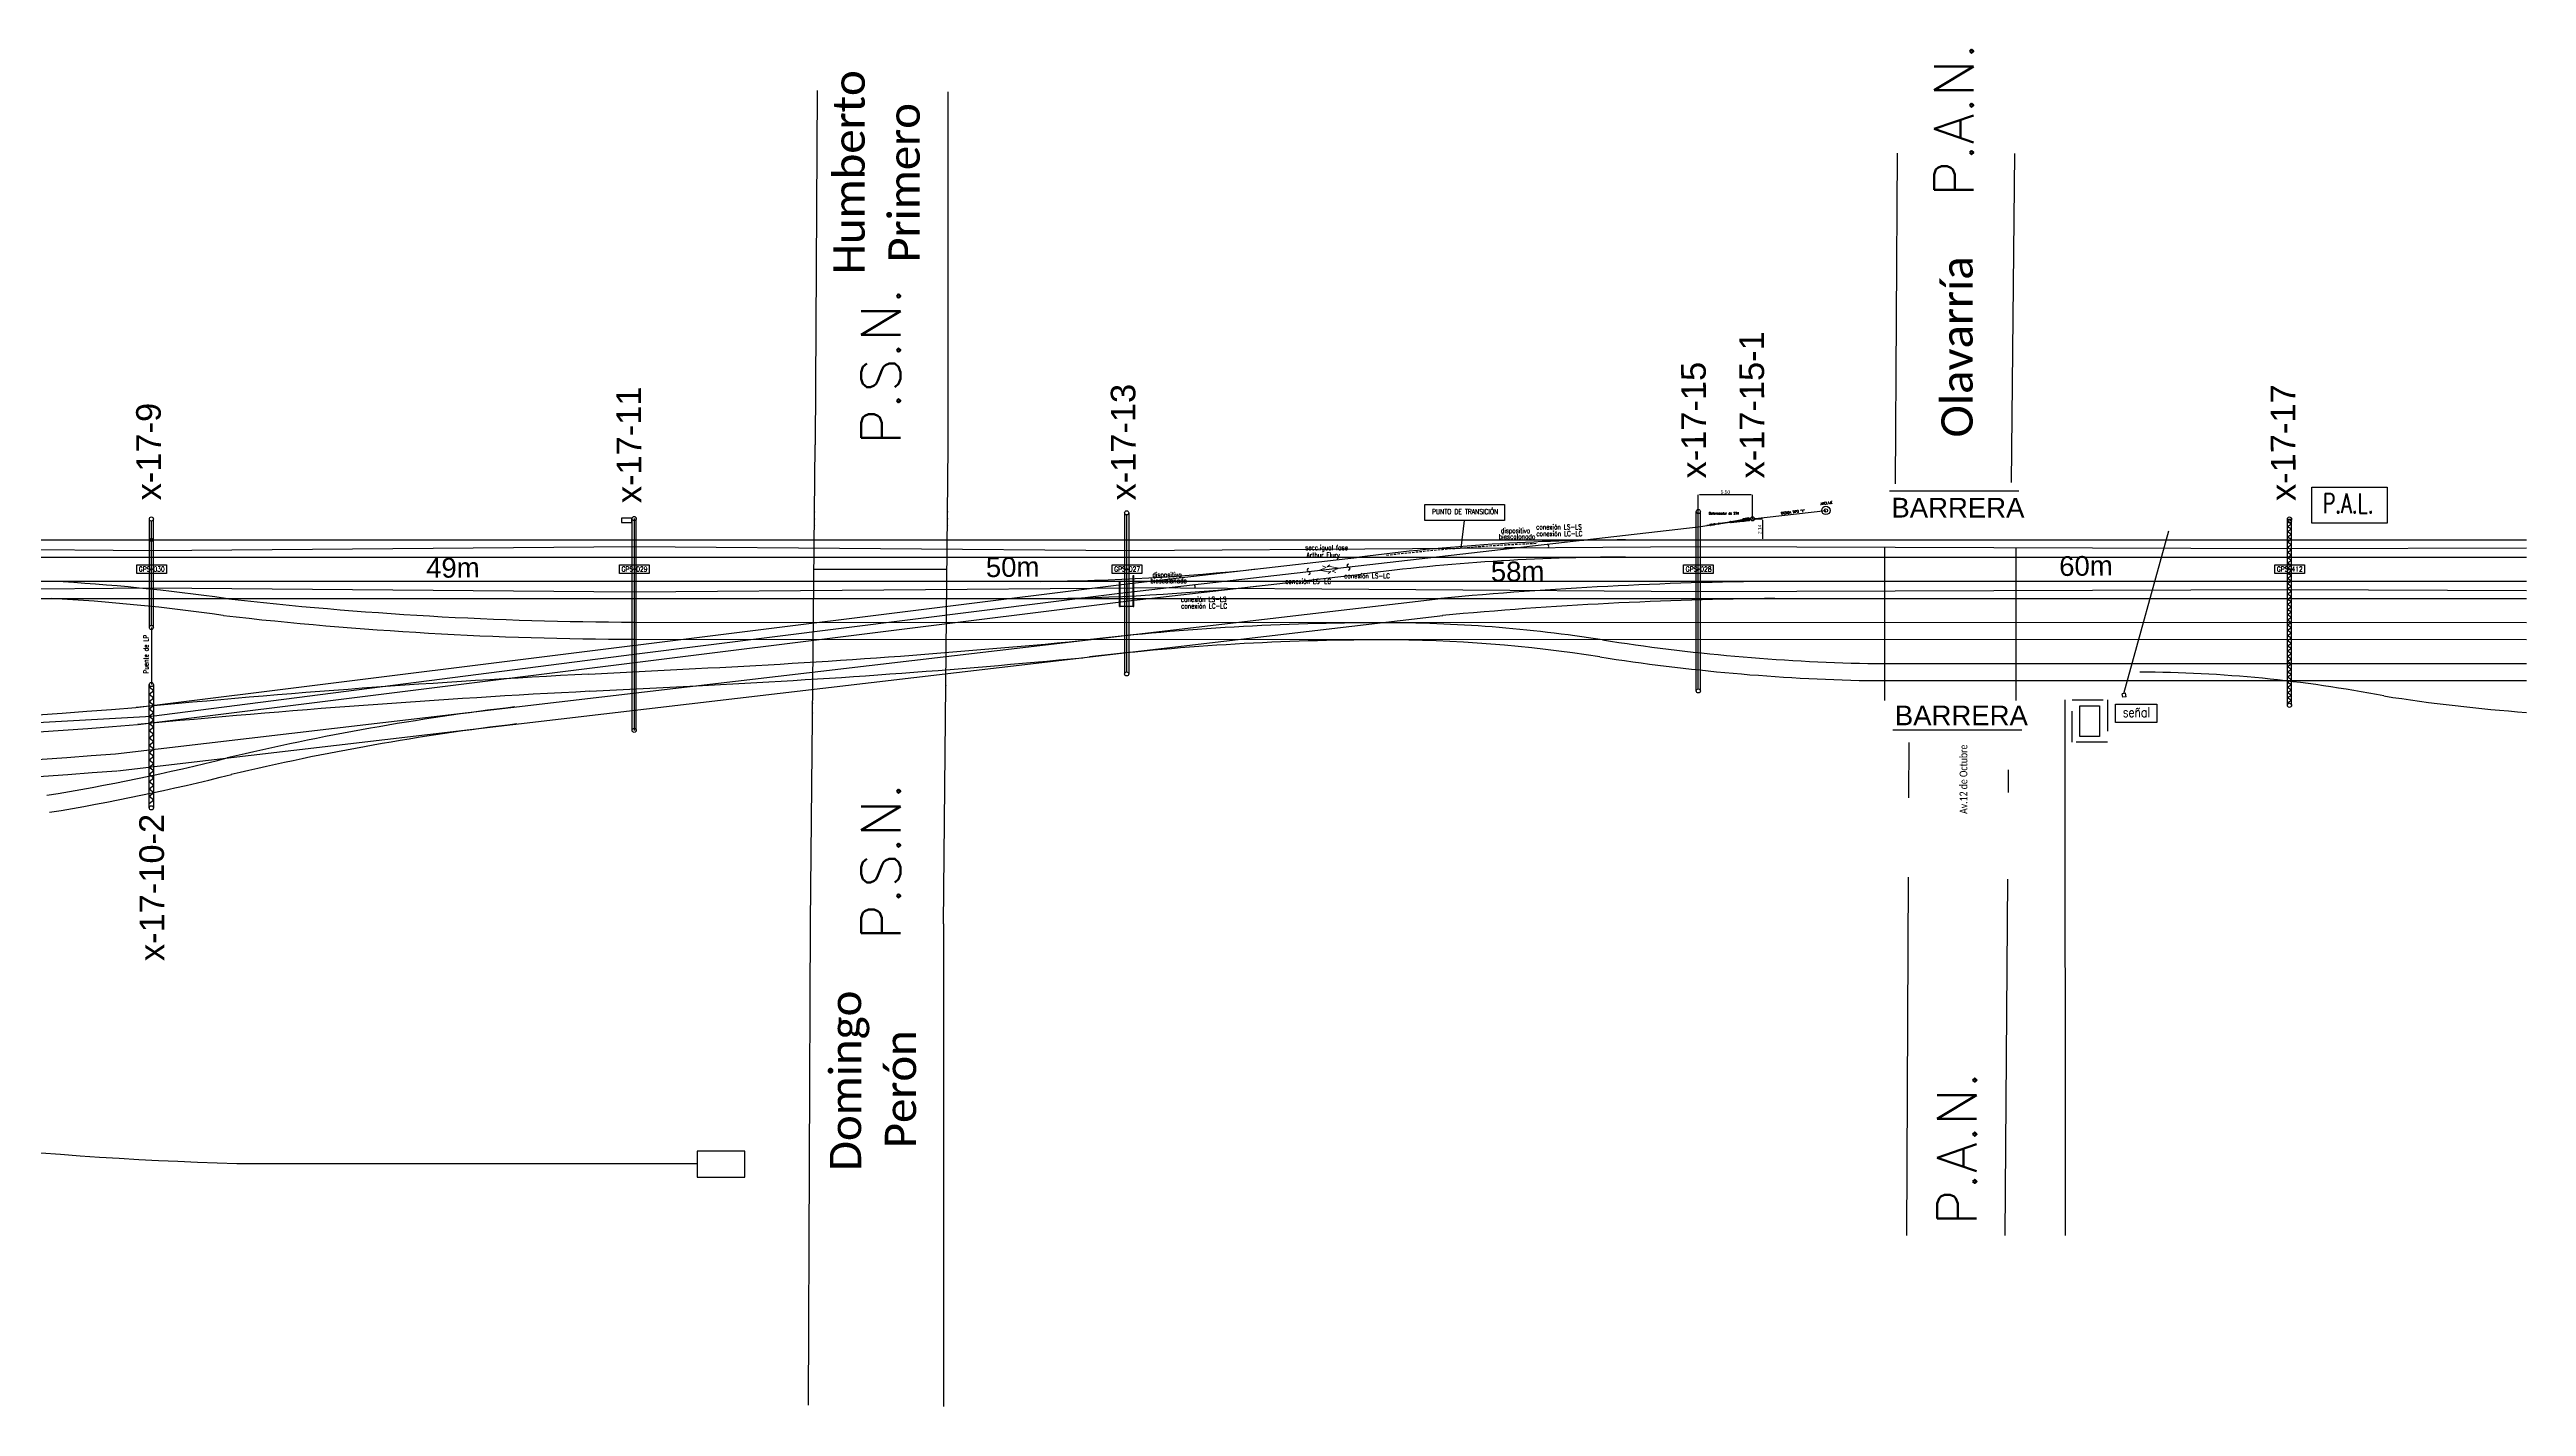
# Model space of a CAD drawing. Header units: millimetres. Extents: x 1074 to 1787, y 968 to 1117.
# Drawn here: x 1535.9 to 1787.3, y 968.3 to 1106 of the extents above; entities that cross this region are included whole.
import ezdxf

# ---------------------------------------------------------------- set-up
doc = ezdxf.new("R2010")
doc.units = ezdxf.units.MM
doc.linetypes.add('HIDDEN', pattern=[0.375, 0.25, -0.125])
doc.linetypes.add('HIDDEN2', pattern=[4.7625, 3.175, -1.5875])
doc.layers.add('02 L d C', color=7, linetype='Continuous', lineweight=5)
doc.layers.add('cotas LC-LS', color=8, linetype='Continuous', lineweight=5)
for name, color, linetype in [('CALLES', 8, 'Continuous'), ('Descargador de sobretensión', 4, 'Continuous'), ('EDIFICIOS', 8, 'Continuous'), ('LINEA_02', 8, 'Continuous'), ('longitud vano', 7, 'Continuous'), ('LS+LC', 20, 'Continuous'), ('n° de postación', 1, 'Continuous'), ('pórticos', 4, 'Continuous'), ('seccionador misma fase', 7, 'Continuous'), ('textos', 7, 'Continuous'), ('Textos catenaria', 7, 'Continuous'), ('VIAS', 3, 'Continuous'), ('vías', 8, 'Continuous')]:
    doc.layers.add(name, color=color, linetype=linetype)
doc.styles.add('progresivas', font='calibri.ttf')
doc.styles.add('ROMANS', font='arial.ttf', dxfattribs={"width": 0.7})
doc.styles.add('SANS', font='sanss___.ttf')
doc.styles.add('SIMPLEX', font='simplex.shx', dxfattribs={"width": 0.75})
doc.linetypes.add('TRACKS', pattern='A,3.81,[130,ltypeshp.shx,S=6.35,R=0,X=0,Y=0],3.81', length=7.62)
doc.linetypes.add('ZIGZAG', pattern='A,0.00254,-5.08,[131,ltypeshp.shx,S=5.08,R=0,X=-5.08,Y=0],-10.16,[131,ltypeshp.shx,S=5.08,R=180,X=5.08,Y=0],-5.08', length=20.32254)
doc.dimstyles.new('COTA-100', dxfattribs={"dimtxt": 0.35, "dimasz": 0.12, "dimexe": 0, "dimexo": 0, "dimgap": 0.09, "dimtad": 1, "dimzin": 0, "dimdsep": 46, "dimtxsty": 'SANS', "dimcen": 0.1, "dimclrd": 256, "dimclre": 256, "dimclrt": 256, "dimazin": 0, "dimtm": 1e-09, "dimtfac": 0.714286, "dimtmove": 2, "dimatfit": 2, "dimfxl": 0, "dimtolj": 1, "dimtzin": 0, "dimarcsym": 0})

# ---------------------------------------------------------------- blocks, each defined once
blk = doc.blocks.new('*D0')
at = {"lineweight": -2, "transparency": 16777216}
for p, q in [((1703.22, 1058.35), (1703.22, 1060.79)), ((1708.6, 1060.79), (1703.34, 1060.79)), ((1708.72, 1058.35), (1708.72, 1060.79))]:
    blk.add_line(p, q, dxfattribs=at)
at = {"transparency": 16777216}
for points in [[(1703.34, 1060.81), (1703.34, 1060.77), (1703.22, 1060.79)], [(1708.6, 1060.81), (1708.6, 1060.77), (1708.72, 1060.79)]]:
    blk.add_solid(points, dxfattribs=at)
at = {"layer": 'Defpoints', "color": 0, "transparency": 16777216}
for p in [(1703.22, 1060.79), (1703.22, 1058.35), (1708.72, 1058.35)]:
    blk.add_point(p, dxfattribs=at)
at = {"transparency": 16777216, "insert": (1705.97, 1061.06), "char_height": 0.35, "attachment_point": 5, "style": 'SANS'}
blk.add_mtext('\\A1;5.50', dxfattribs=at)
blk = doc.blocks.new('*D1')
at = {"lineweight": -2, "transparency": 16777216}
for p, q in [((1708.72, 1058.35), (1709.72, 1058.35)), ((1708.72, 1056.21), (1709.72, 1056.21)), ((1709.72, 1058.23), (1709.72, 1056.33))]:
    blk.add_line(p, q, dxfattribs=at)
at = {"transparency": 16777216}
for points in [[(1709.7, 1058.23), (1709.74, 1058.23), (1709.72, 1058.35)], [(1709.7, 1056.33), (1709.74, 1056.33), (1709.72, 1056.21)]]:
    blk.add_solid(points, dxfattribs=at)
at = {"layer": 'Defpoints', "color": 0, "transparency": 16777216}
for p in [(1708.72, 1058.35), (1708.72, 1056.21), (1709.72, 1056.21)]:
    blk.add_point(p, dxfattribs=at)
at = {"transparency": 16777216, "insert": (1709.45, 1057.28), "char_height": 0.35, "attachment_point": 5, "rotation": 90, "style": 'SANS'}
blk.add_mtext('\\A1;2.14', dxfattribs=at)
blk = doc.blocks.new('biescalonado')
at = {"color": 4}
for p, q in [((0.03, 0.04), (0, 0)), ((1.7, -1.06), (1.67, -1.1))]:
    blk.add_line(p, q, dxfattribs=at)
at = {"color": 4, "const_width": 0.0125}
for points in [[(-0.01, 0, 1), (0.01, 0, 1)], [(1.66, -1.1, 1), (1.67, -1.1, 1)]]:
    blk.add_lwpolyline(points, format="xyb", close=True, dxfattribs=at)
at = {"layer": '02 L d C', "color": 4}
blk.add_line((0.03, 0.04), (1.7, -1.06), dxfattribs=at)
blk = doc.blocks.new('secc Arthur Flury')
at = {"layer": 'seccionador misma fase', "lineweight": 18}
for p, q in [((0, 0), (0.61, 0)), ((0.61, 0), (1.32, 0.22)), ((0.61, 0), (1.45, -0.26)), ((1.32, 0.22), (0.96, 0.42)), ((1.45, 0.26), (1.74, 0.42)), ((1.45, 0.26), (1.75, 0.26)), ((2.59, 0), (1.75, 0.26)), ((2.59, 0), (1.88, -0.22)), ((2.59, 0), (3.2, 0)), ((1.75, -0.26), (1.45, -0.26)), ((1.75, -0.26), (1.46, -0.42)), ((1.88, -0.22), (2.24, -0.42))]:
    blk.add_line(p, q, dxfattribs=at)

msp = doc.modelspace()

# ---------------------------------------------------------------- linework, layer by layer
for p, q in [((1613.097, 1017.377), (1613.598, 1065.879)), ((1626.596, 1017.237), (1627.097, 1065.739)), ((1708.718, 1058.349), (1716.169, 1059.202)), ((1679.151, 1055.373), (1679.501, 1058.174)), ((1746.419, 1040.616), (1750.974, 1057.131)), ((1544.724, 1053.669), (1547.735, 1053.669)), ((1544.724, 1052.806), (1544.724, 1053.669)), ((1547.735, 1053.669), (1547.735, 1052.806)), ((1593.724, 1053.669), (1596.735, 1053.669)), ((1593.724, 1052.806), (1593.724, 1053.669)), ((1596.735, 1053.669), (1596.735, 1052.806)), ((1643.724, 1053.669), (1646.735, 1053.669)), ((1643.724, 1052.806), (1643.724, 1053.669)), ((1646.735, 1053.669), (1646.735, 1052.806)), ((1684.591, 1055.41), (1684.591, 1055.46)), ((1701.724, 1053.669), (1704.735, 1053.669)), ((1701.724, 1052.806), (1701.724, 1053.669)), ((1704.735, 1053.669), (1704.735, 1052.806)), ((1722.118, 1055.438), (1722.118, 1039.909)), ((1735.468, 1039.909), (1735.468, 1055.438)), ((1761.724, 1053.669), (1764.735, 1053.669)), ((1761.724, 1052.806), (1761.724, 1053.669)), ((1764.735, 1053.669), (1764.735, 1052.806)), ((1547.735, 1052.806), (1544.724, 1052.806)), ((1596.735, 1052.806), (1593.724, 1052.806)), ((1613.467, 1053.239), (1626.968, 1053.239)), ((1646.735, 1052.806), (1643.724, 1052.806)), ((1644.464, 1052.003), (1644.537, 1052.003)), ((1645.201, 1051.749), (1645.201, 1049.995)), ((1645.864, 1052.603), (1645.937, 1052.603)), ((1649.104, 1051.322), (1649.104, 1051.372)), ((1704.735, 1052.806), (1701.724, 1052.806)), ((1764.735, 1052.806), (1761.724, 1052.806)), ((1644.464, 1049.443), (1644.537, 1049.443)), ((1645.901, 1049.443), (1644.501, 1049.443)), ((1645.864, 1049.443), (1645.937, 1049.443)), ((1595.218, 1045.509), (1595.218, 1043.755)), ((1726.229, 1038.925), (1726.229, 1038.353)), ((1745.545, 1039.525), (1749.74, 1039.525)), ((1745.545, 1037.692), (1745.545, 1039.525)), ((1746.592, 1040.645), (1746.247, 1040.587)), ((1746.305, 1040.242), (1746.247, 1040.587)), ((1746.65, 1040.3), (1746.305, 1040.242)), ((1746.65, 1040.3), (1746.592, 1040.645)), ((1749.74, 1039.525), (1749.74, 1037.692)), ((1749.74, 1037.692), (1745.545, 1037.692))]:
    msp.add_line(p, q)
at = {"color": 3}
for p, q in [((1707.824, 1058.032), (1707.771, 1058.4)), ((1708.347, 1058.438), (1707.776, 1058.364)), ((1708.226, 1058.407), (1708.173, 1058.399)), ((1708.228, 1058.395), (1708.175, 1058.387)), ((1708.175, 1058.387), (1708.183, 1058.332)), ((1708.36, 1058.35), (1708.226, 1058.407)), ((1708.236, 1058.34), (1708.228, 1058.395)), ((1708.36, 1058.35), (1708.347, 1058.438)), ((1708.435, 1058.361), (1708.347, 1058.438)), ((1704.082, 1057.681), (1704.071, 1057.679)), ((1704.088, 1057.688), (1704.081, 1057.687)), ((1704.083, 1057.675), (1704.081, 1057.687)), ((1704.09, 1057.676), (1704.083, 1057.675)), ((1704.379, 1057.724), (1704.085, 1057.681)), ((1704.371, 1057.728), (1704.378, 1057.729)), ((1704.372, 1057.717), (1704.38, 1057.718)), ((1704.385, 1057.73), (1704.378, 1057.729)), ((1704.38, 1057.718), (1704.378, 1057.729)), ((1704.387, 1057.719), (1704.38, 1057.718)), ((1704.382, 1057.724), (1704.397, 1057.726)), ((1704.407, 1057.662), (1704.388, 1057.791)), ((1704.474, 1057.77), (1704.442, 1057.766)), ((1704.483, 1057.706), (1704.452, 1057.701)), ((1704.53, 1057.756), (1704.497, 1057.751)), ((1704.533, 1057.736), (1704.5, 1057.731)), ((1704.527, 1057.745), (1704.542, 1057.747)), ((1704.551, 1057.683), (1704.532, 1057.812)), ((1704.618, 1057.791), (1704.587, 1057.786)), ((1704.627, 1057.727), (1704.596, 1057.722)), ((1704.675, 1057.776), (1704.641, 1057.772)), ((1704.677, 1057.757), (1704.644, 1057.752)), ((1704.671, 1057.766), (1704.686, 1057.768)), ((1704.696, 1057.704), (1704.677, 1057.832)), ((1704.763, 1057.812), (1704.731, 1057.807)), ((1704.772, 1057.748), (1704.741, 1057.743)), ((1704.819, 1057.797), (1704.786, 1057.792)), ((1704.822, 1057.777), (1704.789, 1057.773)), ((1704.816, 1057.787), (1704.831, 1057.789)), ((1704.84, 1057.724), (1704.822, 1057.853)), ((1704.907, 1057.833), (1704.876, 1057.828)), ((1704.917, 1057.768), (1704.885, 1057.764)), ((1704.964, 1057.818), (1704.93, 1057.813)), ((1704.966, 1057.798), (1704.933, 1057.793)), ((1705.249, 1057.849), (1704.96, 1057.807)), ((1705.253, 1057.855), (1705.249, 1057.849)), ((1705.255, 1057.844), (1705.249, 1057.849)), ((1705.26, 1057.856), (1705.253, 1057.855)), ((1705.262, 1057.845), (1705.255, 1057.844)), ((1705.257, 1057.85), (1705.272, 1057.852)), ((1705.281, 1057.788), (1705.263, 1057.917)), ((1705.349, 1057.896), (1705.317, 1057.892)), ((1705.358, 1057.832), (1705.327, 1057.828)), ((1705.405, 1057.882), (1705.372, 1057.877)), ((1705.408, 1057.862), (1705.375, 1057.857)), ((1706.405, 1058.016), (1705.402, 1057.871)), ((1706.483, 1058.051), (1706.373, 1058.035)), ((1706.374, 1058.03), (1706.373, 1058.035)), ((1706.419, 1058.037), (1706.374, 1058.03)), ((1706.49, 1058.004), (1706.38, 1057.988)), ((1706.424, 1057.999), (1706.38, 1057.993)), ((1706.38, 1057.988), (1706.38, 1057.993)), ((1706.396, 1057.981), (1706.387, 1058.047)), ((1706.424, 1057.999), (1706.419, 1058.037)), ((1706.493, 1057.987), (1706.481, 1058.068)), ((1706.503, 1058.08), (1707.712, 1058.296)), ((1706.518, 1057.981), (1707.738, 1058.116)), ((1706.54, 1057.994), (1706.528, 1058.075)), ((1708.118, 1058.303), (1707.465, 1058.209)), ((1707.476, 1058.13), (1707.465, 1058.209)), ((1708.124, 1058.263), (1707.471, 1058.169)), ((1708.129, 1058.224), (1707.476, 1058.13)), ((1707.853, 1058.338), (1707.709, 1058.318)), ((1707.719, 1058.245), (1707.709, 1058.318)), ((1707.856, 1058.322), (1707.716, 1058.269)), ((1707.741, 1058.094), (1707.731, 1058.166)), ((1707.883, 1058.132), (1707.734, 1058.142)), ((1707.886, 1058.115), (1707.741, 1058.094)), ((1708.387, 1058.158), (1707.818, 1058.068)), ((1707.864, 1058.266), (1707.853, 1058.338)), ((1707.886, 1058.115), (1707.875, 1058.187)), ((1708.129, 1058.224), (1708.118, 1058.303)), ((1708.455, 1058.363), (1708.166, 1058.322)), ((1708.181, 1058.219), (1708.166, 1058.322)), ((1708.47, 1058.261), (1708.181, 1058.219)), ((1708.183, 1058.332), (1708.236, 1058.34)), ((1708.2, 1058.214), (1708.253, 1058.221)), ((1708.208, 1058.158), (1708.2, 1058.214)), ((1708.261, 1058.166), (1708.208, 1058.158)), ((1708.262, 1058.155), (1708.209, 1058.147)), ((1708.253, 1058.221), (1708.261, 1058.166)), ((1708.375, 1058.247), (1708.262, 1058.155)), ((1708.387, 1058.158), (1708.375, 1058.247)), ((1708.387, 1058.158), (1708.45, 1058.258)), ((1708.422, 1058.254), (1708.407, 1058.357)), ((1708.47, 1058.261), (1708.455, 1058.363)), ((1708.486, 1058.315), (1708.458, 1058.34)), ((1708.466, 1058.284), (1708.486, 1058.315)), ((1708.51, 1058.319), (1708.486, 1058.315))]:
    msp.add_line(p, q, dxfattribs=at)
at = {"color": 11, "linetype": 'ZIGZAG', "ltscale": 0.01}
msp.add_line((1546.218, 1047.323), (1546.218, 1041.532), dxfattribs=at)
at = {"color": 8, "linetype": 'TRACKS', "ltscale": 0.04}
msp.add_line((1554.901, 992.931), (1601.614, 992.908), dxfattribs=at)
for points in [[(1765.486, 1061.555), (1773.12, 1061.555), (1773.12, 1057.916), (1765.486, 1057.916)], [(1675.446, 1059.8), (1683.557, 1059.8), (1683.557, 1058.174), (1675.446, 1058.174)]]:
    msp.add_lwpolyline(points, close=True)
for points, const_width in [([(1613.497, 1058.319, 1), (1613.543, 1058.378, 1)], 0.075), ([(1613.504, 1059.019, 1), (1613.55, 1059.078, 1)], 0.075), ([(1626.998, 1058.319, 1), (1627.044, 1058.378, 1)], 0.075), ([(1627.005, 1059.019, 1), (1627.051, 1059.078, 1)], 0.075), ([(1613.49, 1057.619, 1), (1613.536, 1057.678, 1)], 0.075), ([(1626.99, 1057.619, 1), (1627.037, 1057.678, 1)], 0.075), ([(1663.634, 1053.301, 1), (1663.684, 1053.302, 1)], 0.05), ([(1667.682, 1053.76, 1), (1667.732, 1053.761, 1)], 0.05), ([(1687.888, 1055.785, 1), (1687.938, 1055.792, 1)], 0.05), ([(1687.973, 1055.442, 1), (1688.023, 1055.448, 1)], 0.05), ([(1645.893, 1051.335, 1), (1645.909, 1051.354, 1)], 0.025), ([(1652.007, 1051.644, 1), (1652.057, 1051.651, 1)], 0.05), ([(1652.093, 1051.3, 1), (1652.142, 1051.307, 1)], 0.05), ([(1663.648, 1052.695, 1), (1663.698, 1052.696, 1)], 0.05), ([(1667.696, 1053.154, 1), (1667.746, 1053.155, 1)], 0.05), ([(1644.493, 1050.782, 1), (1644.509, 1050.801, 1)], 0.025), ([(1626.823, 1041.383, 1), (1626.869, 1041.442, 1)], 0.075), ([(1613.293, 1038.619, 1), (1613.34, 1038.678, 1)], 0.075), ([(1613.304, 1039.619, 1), (1613.35, 1039.678, 1)], 0.075), ([(1626.812, 1040.383, 1), (1626.859, 1040.442, 1)], 0.075)]:
    msp.add_lwpolyline(points, format="xyb", close=True, dxfattribs=dict(const_width=const_width))
at = {"color": 1, "const_width": 0.025}
for points in [[(1695.81, 1056.199, 1), (1695.825, 1056.219, 1)], [(1668.81, 1054.459, 1), (1668.825, 1054.479, 1)], [(1695.81, 1054.459, 1), (1695.825, 1054.479, 1)], [(1645.193, 1051.739, 1), (1645.209, 1051.759, 1)], [(1595.21, 1045.499, 1), (1595.225, 1045.519, 1)]]:
    msp.add_lwpolyline(points, format="xyb", close=True, dxfattribs=at)
for centre, radius in [((1716.169, 1059.202), 0.425), ((1716.169, 1059.202), 0.175), ((1546.218, 1056.209), 0.17), ((1763.218, 1058.129), 0.2), ((1546.218, 1053.239), 0.0747), ((1595.218, 1053.239), 0.0747), ((1645.218, 1053.239), 0.0747), ((1703.218, 1053.239), 0.0747), ((1763.218, 1053.239), 0.0747), ((1645.201, 1049.443), 0.045)]:
    msp.add_circle(centre, radius)
at = {"color": 3}
msp.add_circle((1708.718, 1058.349), 0.00196, dxfattribs=at)
for centre, radius, start, end in [((1704.391, 1057.724), 0.0672, 54.83404, 92.18865), ((1704.39, 1057.727), 0.0672, 284.20725, 321.56186), ((1704.384, 1057.72), 0.0739, 11.74618, 52.48875), ((1704.383, 1057.729), 0.0739, 323.90716, 4.64973), ((1704.463, 1057.734), 0.038, 11.45297, 73.37456), ((1704.462, 1057.738), 0.038, 303.02134, 4.94294), ((1704.535, 1057.744), 0.0672, 54.83404, 92.18865), ((1704.535, 1057.748), 0.0672, 284.20725, 321.56186), ((1704.529, 1057.741), 0.0739, 11.74618, 52.48875), ((1704.527, 1057.75), 0.0739, 323.90716, 4.64973), ((1704.607, 1057.754), 0.038, 11.45297, 73.37456), ((1704.607, 1057.759), 0.038, 303.02134, 4.94294), ((1704.68, 1057.765), 0.0672, 54.83404, 92.18865), ((1704.679, 1057.769), 0.0672, 284.20725, 321.56186), ((1704.673, 1057.761), 0.0739, 11.74618, 52.48875), ((1704.672, 1057.771), 0.0739, 323.90716, 4.64973), ((1704.752, 1057.775), 0.038, 11.45297, 73.37456), ((1704.751, 1057.78), 0.038, 303.02134, 4.94294), ((1704.824, 1057.786), 0.0672, 54.83404, 92.18865), ((1704.824, 1057.79), 0.0672, 284.20725, 321.56186), ((1704.818, 1057.782), 0.0739, 11.74618, 52.48875), ((1704.816, 1057.791), 0.0739, 323.90716, 4.64973), ((1704.896, 1057.796), 0.038, 11.45297, 73.37456), ((1704.896, 1057.8), 0.038, 303.02134, 4.94294), ((1705.266, 1057.85), 0.0672, 54.83404, 92.18865), ((1705.265, 1057.853), 0.0672, 284.20725, 321.56186), ((1705.259, 1057.846), 0.0739, 11.74618, 52.48875), ((1705.258, 1057.855), 0.0739, 323.90716, 4.64973), ((1705.338, 1057.86), 0.038, 11.45297, 73.37456), ((1705.337, 1057.864), 0.038, 303.02134, 4.94294), ((1706.505, 1058.071), 0.024, 8.19795, 188.19795), ((1706.516, 1057.99), 0.024, 188.19795, 8.19795)]:
    msp.add_arc(centre, radius, start, end, dxfattribs=at)
for centre, radius, start, end in [((1667.711, 1053.609), 0.152, 91.35791, 271.35791), ((1667.718, 1053.306), 0.152, 271.35791, 91.35791), ((1687.791, 1055.576), 0.245, 327.5898, 60.23895), ((1651.911, 1051.435), 0.245, 327.5898, 60.23895), ((1663.663, 1053.15), 0.152, 91.35791, 271.35791), ((1663.67, 1052.847), 0.152, 271.35791, 91.35791)]:
    msp.add_arc(centre, radius, start, end)
at = {"color": 2, "linetype": 'HIDDEN'}
msp.add_arc((1695.953, 843.763), 212.276, 92.48349, 96.59595, dxfattribs=at)
at = {"color": 8}
for radius in [201.794, 200.054]:
    msp.add_arc((1525.088, 850.518), radius, 81.83957, 86.8584, dxfattribs=at)
at = {"color": 8, "linetype": 'TRACKS', "ltscale": 0.04}
for centre, radius, start, end in [((1747.432, 908.857), 133.943, 79.07819, 89.75035), ((1800.805, 1219.404), 181.206, 261.11253, 265.71672), ((1565.232, 1366.701), 373.913, 258.65343, 268.41364)]:
    msp.add_arc(centre, radius, start, end, dxfattribs=at)
at = {"layer": 'CALLES'}
for p, q in [((1613.787, 1101.822), (1613.598, 1065.879)), ((1627.097, 1065.739), (1627.097, 1101.697)), ((1723.405, 1095.451), (1723.184, 1061.889)), ((1734.997, 1062.054), (1735.339, 1095.44)), ((1724.593, 1030.029), (1724.621, 1035.658)), ((1734.701, 1030.568), (1734.718, 1032.889)), ((1724.371, 985.614), (1724.553, 1021.972)), ((1734.374, 985.618), (1734.637, 1021.777)), ((1626.596, 1017.237), (1626.596, 968.262))]:
    msp.add_line(p, q, dxfattribs=at)
at = {"layer": 'Descargador de sobretensión'}
msp.add_circle((1595.218, 1036.879), 0.21, dxfattribs=at)
at = {"layer": 'EDIFICIOS'}
for p, q in [((1593.927, 1058.419), (1593.92, 1057.969)), ((1594.977, 1058.419), (1593.927, 1058.419)), ((1594.977, 1057.969), (1594.977, 1058.419)), ((1593.927, 1057.969), (1594.977, 1057.969)), ((1741.947, 1039.369), (1743.947, 1039.369)), ((1741.947, 1036.269), (1741.947, 1039.369)), ((1743.947, 1039.369), (1743.947, 1036.269)), ((1743.947, 1036.269), (1741.947, 1036.269))]:
    msp.add_line(p, q, dxfattribs=at)
at = {"layer": 'EDIFICIOS', "linetype": 'HIDDEN2'}
for p, q in [((1741.147, 1039.969), (1744.747, 1039.969)), ((1741.147, 1035.669), (1741.147, 1039.969)), ((1744.747, 1039.969), (1744.747, 1035.669)), ((1744.747, 1035.669), (1741.147, 1035.669))]:
    msp.add_line(p, q, dxfattribs=at)
at = {"layer": 'LINEA_02', "color": 8}
for p, q in [((1740.435, 1039.968), (1740.462, 985.62)), ((1612.912, 968.397), (1613.097, 1017.377))]:
    msp.add_line(p, q, dxfattribs=at)
at = {"layer": 'LS+LC'}
for p, q in [((1496.218, 1055.539), (1546.218, 1055.139)), ((1546.218, 1055.139), (1595.218, 1055.539)), ((1595.218, 1055.539), (1645.201, 1055.139)), ((1645.201, 1055.139), (1703.218, 1055.539)), ((1703.218, 1055.539), (1763.218, 1055.339)), ((1763.218, 1055.339), (1787.271, 1055.419)), ((1496.218, 1050.939), (1546.218, 1051.339)), ((1546.214, 1051.339), (1595.218, 1050.939)), ((1595.218, 1050.939), (1645.901, 1051.344)), ((1703.218, 1050.939), (1645.901, 1051.344)), ((1763.218, 1051.137), (1703.215, 1050.939)), ((1787.271, 1051.058), (1763.218, 1051.137))]:
    msp.add_line(p, q, dxfattribs=at)
at = {"layer": 'LS+LC', "color": 6}
msp.add_lwpolyline([(1171.218, 1058.339), (1221.918, 1051.599), (1268.218, 1046.826), (1325.218, 1042.291), (1385.218, 1036.79), (1445.218, 1034.794), (1496.218, 1035.538), (1546.218, 1038.315), (1595.218, 1044.632), (1644.501, 1050.791), (1703.218, 1057.556), (1708.718, 1058.349)], dxfattribs=at)
at = {"layer": 'pórticos'}
for p, q in [((1595.008, 1036.879), (1595.008, 1058.379)), ((1595.218, 1058.379), (1595.218, 1036.879)), ((1595.428, 1036.879), (1595.428, 1058.379)), ((1644.991, 1058.959), (1644.991, 1042.611)), ((1645.201, 1042.821), (1645.201, 1058.749)), ((1645.411, 1058.959), (1645.411, 1042.611)), ((1703.008, 1040.886), (1703.008, 1059.099)), ((1703.218, 1041.096), (1703.218, 1058.889)), ((1703.428, 1040.886), (1703.428, 1059.099)), ((1763.424, 1058.379), (1763.428, 1058.381)), ((1546.008, 1047.323), (1546.008, 1058.339)), ((1546.218, 1047.533), (1546.218, 1058.129)), ((1546.428, 1047.323), (1546.428, 1058.339)), ((1763.008, 1039.429), (1763.008, 1058.339)), ((1763.008, 1058.118), (1763.092, 1058.17)), ((1763.008, 1058.118), (1763.428, 1057.854)), ((1763.008, 1057.591), (1763.428, 1057.854)), ((1763.008, 1057.591), (1763.428, 1057.327)), ((1763.008, 1057.064), (1763.428, 1057.327)), ((1763.008, 1057.064), (1763.428, 1056.801)), ((1763.008, 1056.537), (1763.428, 1056.801)), ((1763.008, 1056.537), (1763.428, 1056.274)), ((1763.008, 1056.01), (1763.428, 1056.274)), ((1763.008, 1056.01), (1763.428, 1055.747)), ((1763.428, 1039.429), (1763.428, 1058.339)), ((1763.008, 1055.483), (1763.428, 1055.747)), ((1763.008, 1055.483), (1763.428, 1055.22)), ((1763.008, 1054.957), (1763.428, 1055.22)), ((1763.008, 1054.957), (1763.428, 1054.693)), ((1763.008, 1054.43), (1763.428, 1054.693)), ((1763.008, 1054.43), (1763.428, 1054.166)), ((1763.008, 1053.903), (1763.428, 1054.166)), ((1763.008, 1053.903), (1763.428, 1053.64)), ((1763.008, 1053.376), (1763.428, 1053.64)), ((1763.008, 1053.376), (1763.428, 1053.113)), ((1763.008, 1052.849), (1763.428, 1053.113)), ((1763.008, 1052.849), (1763.428, 1052.586)), ((1763.008, 1052.323), (1763.428, 1052.586)), ((1763.008, 1052.323), (1763.428, 1052.059)), ((1763.008, 1051.796), (1763.428, 1052.059)), ((1763.008, 1051.796), (1763.428, 1051.532)), ((1763.008, 1051.269), (1763.428, 1051.532)), ((1763.008, 1051.269), (1763.428, 1051.006)), ((1763.008, 1050.742), (1763.428, 1051.006)), ((1763.008, 1050.742), (1763.428, 1050.479)), ((1763.008, 1050.215), (1763.428, 1050.479)), ((1763.008, 1050.215), (1763.428, 1049.952)), ((1763.008, 1049.689), (1763.428, 1049.952)), ((1763.008, 1049.689), (1763.428, 1049.425)), ((1763.008, 1049.162), (1763.428, 1049.425)), ((1763.008, 1049.162), (1763.428, 1048.898)), ((1763.008, 1048.635), (1763.428, 1048.898)), ((1763.008, 1048.635), (1763.428, 1048.372)), ((1763.008, 1048.108), (1763.428, 1048.372)), ((1763.008, 1048.108), (1763.428, 1047.845)), ((1763.008, 1047.581), (1763.428, 1047.845)), ((1763.008, 1047.581), (1763.428, 1047.318)), ((1763.008, 1047.055), (1763.428, 1047.318)), ((1763.008, 1047.055), (1763.428, 1046.791)), ((1763.008, 1046.528), (1763.428, 1046.791)), ((1763.008, 1046.528), (1763.428, 1046.264)), ((1763.008, 1046.001), (1763.428, 1046.264)), ((1763.008, 1046.001), (1763.428, 1045.737)), ((1763.008, 1045.474), (1763.428, 1045.737)), ((1763.008, 1045.474), (1763.428, 1045.211)), ((1763.008, 1044.947), (1763.428, 1045.211)), ((1763.008, 1044.947), (1763.428, 1044.684)), ((1763.008, 1044.42), (1763.428, 1044.684)), ((1763.008, 1044.42), (1763.428, 1044.157)), ((1763.008, 1043.894), (1763.428, 1044.157)), ((1763.008, 1043.894), (1763.428, 1043.63)), ((1763.008, 1043.367), (1763.428, 1043.63)), ((1763.008, 1043.367), (1763.428, 1043.103)), ((1545.973, 1029.013), (1545.973, 1041.532)), ((1545.973, 1041.532), (1546.008, 1041.532)), ((1545.973, 1041.29), (1546.463, 1040.92)), ((1545.973, 1040.551), (1546.463, 1040.92)), ((1546.428, 1041.532), (1546.463, 1041.532)), ((1546.463, 1029.013), (1546.463, 1041.532)), ((1763.008, 1042.84), (1763.428, 1043.103)), ((1763.008, 1042.84), (1763.428, 1042.577)), ((1763.008, 1042.313), (1763.428, 1042.577)), ((1763.008, 1042.313), (1763.428, 1042.05)), ((1763.008, 1041.786), (1763.428, 1042.05)), ((1763.008, 1041.786), (1763.428, 1041.523)), ((1763.008, 1041.26), (1763.428, 1041.523)), ((1763.008, 1041.26), (1763.428, 1040.996)), ((1763.008, 1040.733), (1763.428, 1040.996)), ((1545.973, 1040.551), (1546.463, 1040.182)), ((1545.973, 1039.812), (1546.463, 1040.182)), ((1545.973, 1039.812), (1546.463, 1039.443)), ((1545.973, 1039.073), (1546.463, 1039.443)), ((1545.973, 1039.073), (1546.463, 1038.704)), ((1545.973, 1038.334), (1546.463, 1038.704)), ((1545.973, 1038.334), (1546.463, 1037.965)), ((1763.008, 1040.733), (1763.428, 1040.469)), ((1763.008, 1040.206), (1763.428, 1040.469)), ((1763.008, 1040.206), (1763.428, 1039.943)), ((1763.008, 1039.679), (1763.428, 1039.943)), ((1763.008, 1039.679), (1763.115, 1039.612)), ((1763.427, 1039.416), (1763.428, 1039.416)), ((1545.973, 1037.596), (1546.463, 1037.965)), ((1545.973, 1037.596), (1546.463, 1037.226)), ((1545.973, 1036.857), (1546.463, 1037.226)), ((1545.973, 1036.857), (1546.463, 1036.487)), ((1545.973, 1036.118), (1546.463, 1036.487)), ((1545.973, 1036.118), (1546.463, 1035.749)), ((1545.973, 1035.379), (1546.463, 1035.749)), ((1545.973, 1035.379), (1546.463, 1035.01)), ((1545.973, 1034.64), (1546.463, 1035.01)), ((1545.973, 1034.64), (1546.463, 1034.271)), ((1545.973, 1033.902), (1546.463, 1034.271)), ((1545.973, 1033.902), (1546.463, 1033.532)), ((1545.973, 1033.163), (1546.463, 1033.532)), ((1545.973, 1033.163), (1546.463, 1032.793)), ((1545.973, 1032.424), (1546.463, 1032.793)), ((1545.973, 1032.424), (1546.463, 1032.054)), ((1545.973, 1031.685), (1546.463, 1032.054)), ((1545.973, 1031.685), (1546.463, 1031.316)), ((1545.973, 1030.946), (1546.463, 1031.316)), ((1545.973, 1030.946), (1546.463, 1030.577)), ((1545.973, 1030.207), (1546.463, 1030.577)), ((1545.973, 1030.207), (1546.463, 1029.838)), ((1545.973, 1029.469), (1546.463, 1029.838)), ((1545.973, 1029.013), (1546.008, 1029.013)), ((1546.428, 1029.013), (1546.463, 1029.013))]:
    msp.add_line(p, q, dxfattribs=at)
at = {"layer": 'pórticos', "color": 7}
for p, q in [((1644.464, 1049.443), (1644.464, 1052.003)), ((1644.537, 1049.443), (1644.537, 1052.003)), ((1645.864, 1049.443), (1645.864, 1052.603)), ((1645.937, 1049.443), (1645.937, 1052.603))]:
    msp.add_line(p, q, dxfattribs=at)
at = {"layer": 'pórticos'}
for centre in [(1546.218, 1058.339), (1595.218, 1058.379), (1645.201, 1058.959), (1703.218, 1059.099), (1708.718, 1058.349), (1763.218, 1058.339), (1546.218, 1047.323), (1546.218, 1041.532), (1645.201, 1042.611), (1703.218, 1040.886), (1763.218, 1039.429), (1546.218, 1029.013)]:
    msp.add_circle(centre, 0.21, dxfattribs=at)
at = {"layer": 'textos'}
for p, q in [((1722.636, 1061.208), (1735.745, 1061.208)), ((1722.962, 1036.929), (1736.071, 1036.929))]:
    msp.add_line(p, q, dxfattribs=at)
at = {"layer": 'VIAS', "color": 8}
for p, q in [((1601.615, 994.17), (1601.615, 991.543)), ((1606.453, 994.17), (1601.615, 994.17)), ((1606.453, 991.543), (1606.453, 994.17)), ((1601.615, 991.543), (1606.453, 991.543))]:
    msp.add_line(p, q, dxfattribs=at)
at = {"layer": 'vías'}
for p, q in [((1194.439, 1056.209), (1787.271, 1056.209)), ((1194.439, 1054.469), (1787.271, 1054.469)), ((1194.439, 1052.009), (1787.271, 1052.009)), ((1194.439, 1050.269), (1787.271, 1050.269)), ((1542.565, 1034.511), (1677.1, 1050.27)), ((1542.767, 1032.783), (1677.303, 1048.542)), ((1595.217, 1046.129), (1787.271, 1046.107)), ((1595.218, 1047.869), (1787.271, 1047.847)), ((1720.429, 1043.669), (1787.271, 1043.669)), ((1590.62, 1042.589), (1601.444, 1043.156)), ((1590.712, 1040.851), (1601.535, 1041.419)), ((1720.392, 1041.929), (1720.429, 1041.929)), ((1720.429, 1041.929), (1787.271, 1041.929))]:
    msp.add_line(p, q, dxfattribs=at)
at = {"layer": 'vías', "color": 8}
for p, q in [((1645.201, 1051.749), (1668.818, 1054.469)), ((1544.653, 1039.196), (1645.201, 1051.749)), ((1645.4, 1050.02), (1669.017, 1052.74)), ((1544.869, 1037.47), (1645.416, 1050.022))]:
    msp.add_line(p, q, dxfattribs=at)
for centre, radius, start, end in [((1695.953, 843.763), 212.446, 90.03638, 97.33821), ((1695.953, 843.763), 210.706, 90.03638, 97.33821), ((1634.959, 1269.78), 217.777, 270.39447, 276.17549), ((1634.959, 1269.78), 219.517, 270.39447, 276.17549), ((1596.158, 1423.871), 377.744, 263.52134, 269.85672), ((1596.158, 1423.871), 376.004, 263.52134, 269.85672)]:
    msp.add_arc(centre, radius, start, end, dxfattribs=at)
at = {"layer": 'vías'}
for centre, radius, start, end in [((1714.52, 652.024), 400, 90.50758, 95.36781), ((1714.52, 652.024), 398.26, 90.50758, 95.36781), ((1561.624, 1864.174), 821.983, 272.777233, 275.512376), ((1671.263, 787.809), 260, 90.04866, 96.63254), ((1671.263, 787.809), 258.26, 90.04866, 96.63254), ((1671.131, 903.39), 144.419, 81.09691, 90.03538), ((1671.131, 903.39), 142.679, 81.09691, 90.03538), ((1724.657, 1243.624), 200, 261.03235, 268.78866), ((1561.624, 1864.174), 823.723, 272.777233, 275.512376), ((1724.657, 1243.624), 201.74, 261.03235, 268.78866), ((1643.365, 14.776), 1029.165, 92.937281, 95.503923), ((1643.365, 14.776), 1027.425, 92.937281, 95.503923), ((1453.796, 2195.542), 1159.909, 266.566304, 274.492653), ((1613.114, 784.927), 256.097, 96.72966, 103.36413), ((1453.796, 2195.542), 1161.649, 266.566304, 274.492653), ((1613.114, 784.927), 254.357, 96.72966, 103.36413), ((1453.796, 2195.542), 1164.419, 266.566304, 274.372145), ((1500.208, 1246.937), 219.52, 279.27844, 284.16267), ((1453.796, 2195.542), 1166.159, 266.566304, 274.372145), ((1500.208, 1246.937), 221.26, 279.27844, 284.16267)]:
    msp.add_arc(centre, radius, start, end, dxfattribs=at)

# ---------------------------------------------------------------- block references
for p, rotation in [((1683.592, 1055.403), 33.78574396520303), ((1648.105, 1051.329), 32.98527377019781)]:
    msp.add_blockref('biescalonado', p, dxfattribs=dict(rotation=rotation))
at = {"layer": 'cotas LC-LS', "rotation": 6.572350505083663}
msp.add_blockref('secc Arthur Flury', (1664.154, 1053.056), dxfattribs=at)

# ---------------------------------------------------------------- texts
at = {"layer": 'longitud vano', "style": 'ROMANS'}
for s, p in [('49m', (1574.109, 1052.357)), ('50m', (1630.92, 1052.437)), ('58m', (1682.172, 1051.988)), ('60m', (1739.854, 1052.55))]:
    msp.add_text(s, height=2, rotation=0.64198, dxfattribs=at).set_placement(p)
at = {"layer": 'n° de postación', "style": 'ROMANS'}
for s, p in [('x-17-15-1', (1709.933, 1062.448)), ('x-17-15', (1704.016, 1062.448)), ('x-17-11', (1595.947, 1059.945)), ('x-17-13', (1646.126, 1060.217)), ('x-17-17', (1763.845, 1060.165)), ('x-17-9', (1547.197, 1060.234)), ('x-17-10-2', (1547.533, 1013.469))]:
    msp.add_text(s, height=2.5, rotation=90.20284, dxfattribs=at).set_placement(p)
at = {"layer": 'textos'}
for s, height, rotation, style, p in [(' Humberto', 3.1812, 90, 'progresivas', (1618.622, 1082.033)), ('Primero', 3.1812, 90, 'progresivas', (1624.2, 1084.355)), ('Olavarría', 3.1812, 90, 'progresivas', (1731.067, 1066.609)), ('BARRERA', 2, 359.98971, 'ROMANS', (1722.815, 1058.484)), ('BARRERA', 2, 359.98971, 'ROMANS', (1723.165, 1037.398)), ('Domingo', 3.1812, 90, 'progresivas', (1618.255, 992.152)), ('Perón', 3.1812, 90, 'progresivas', (1623.833, 994.474))]:
    msp.add_text(s, height=height, rotation=rotation, dxfattribs=dict(at, style=style)).set_placement(p)
at = {"layer": 'textos', "style": 'progresivas', "width": 0.8}
msp.add_text('Av.12 de Octubre', height=0.79531, rotation=90, dxfattribs=at).set_placement((1730.529, 1028.402))
at = {"layer": 'Textos catenaria', "style": 'SIMPLEX'}
for s, p in [('P.A.N.', (1731.146, 1091.07)), ('P.S.N.', (1622.244, 1065.883)), ('P.S.N.', (1622.244, 1015.623)), ('P.A.N.', (1731.46, 986.641))]:
    msp.add_text(s, height=4, rotation=90, dxfattribs=at).set_placement(p)
for s, height, width, p in [('P.A.L.', 2, 0.7, (1766.592, 1058.938)), ('PUNTO DE TRANSICIÓN', 0.5, 0.8, (1676.191, 1058.839)), ('Balanceador de 2TN', 0.25, 0.8, (1704.296, 1058.782)), ('biescalonado', 0.5, 0.7, (1682.973, 1056.302)), ('dispositivo', 0.5, 0.7, (1683.18, 1056.912)), ('conexión LS-LS', 0.5, 0.7, (1686.754, 1057.284)), ('conexión LC-LC', 0.5, 0.7, (1686.78, 1056.606)), ('secc.igual fase', 0.5, 0.7, (1663.325, 1055.185)), ('Arthur Flury', 0.5, 0.7, (1663.457, 1054.432)), ('biescalonado', 0.5, 0.7, (1647.616, 1051.817)), ('dispositivo', 0.5, 0.7, (1647.822, 1052.427)), ('conexión LS-LC', 0.5, 0.7, (1661.294, 1051.769)), ('conexión LS-LC', 0.5, 0.7, (1667.27, 1052.314)), ('conexión LS-LS', 0.5, 0.7, (1650.696, 1049.936)), ('conexión LC-LC', 0.5, 0.7, (1650.722, 1049.258)), ('señal', 1, 0.8, (1746.295, 1038.227))]:
    msp.add_text(s, height=height, dxfattribs=dict(at, width=width)).set_placement(p)
for s, height, rotation, width, p in [('RIENDA TIPO "V"', 0.25, 6.77277, 0.8, (1711.622, 1058.782)), ('ANCLAJE', 0.25, 6.77277, 0.8, (1715.63, 1059.754)), ('GPS 030', 0.5, 0.00292, 0.8, (1544.937, 1052.998)), ('GPS 029', 0.5, 0.00292, 0.8, (1593.937, 1052.998)), ('GPS 027', 0.5, 0.00292, 0.8, (1643.937, 1052.998)), ('GPS 028', 0.5, 0.00292, 0.8, (1701.937, 1052.998)), ('GPS 412', 0.5, 0.00292, 0.8, (1761.937, 1052.998)), ('Puente de LP', 0.5, 90, 0.7, (1545.924, 1042.659))]:
    msp.add_text(s, height=height, rotation=rotation, dxfattribs=dict(at, width=width)).set_placement(p)

# ---------------------------------------------------------------- dimensions: what is measured, and where the dimension line sits
for p2, distance, picture, middle in [((1703.218, 1058.349), -2.444, '*D0', (1705.968, 1061.063)), ((1708.718, 1056.209), 1, '*D1', (1709.452, 1057.279))]:
    dim = msp.add_aligned_dim(p1=(1708.718, 1058.349), p2=p2, distance=distance, dimstyle='COTA-100')
    dim.commit()
    dim.dimension.update_dxf_attribs({"geometry": picture, "text_midpoint": middle})

doc.saveas('drawing.dxf')
